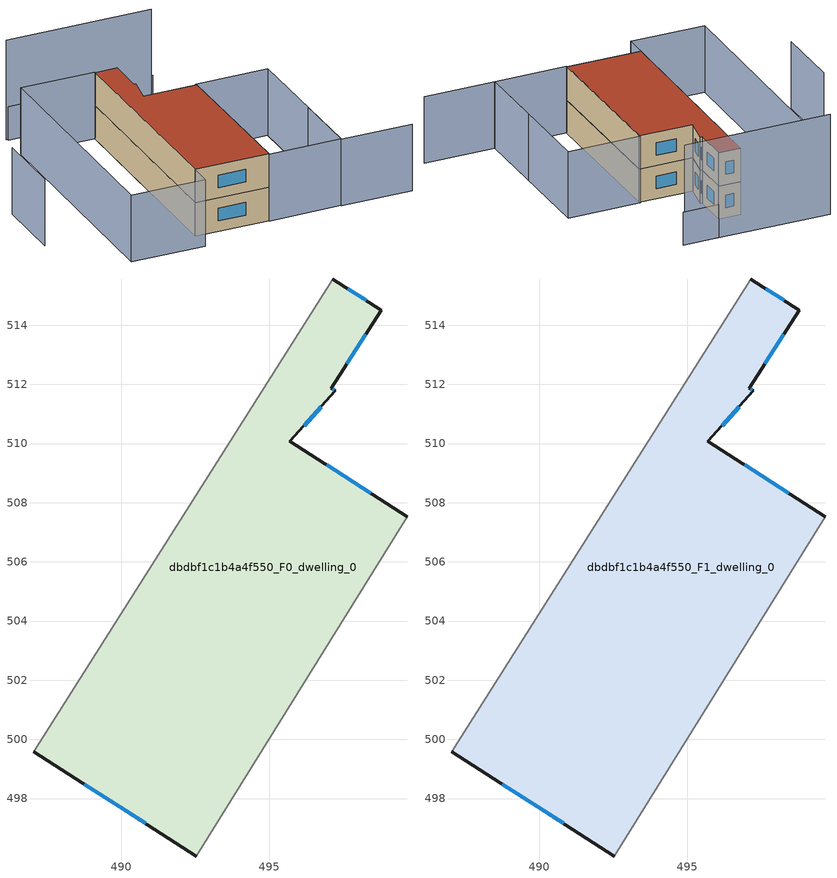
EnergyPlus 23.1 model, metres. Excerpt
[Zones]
dbdbf1c1b4a4f550_F0_dwelling_0
 floor ground (EU_floor_Construction): 498.78,514.51 497.09,511.88 497.24,511.78 495.69,510.08 499.67,507.53 492.53,496.06 487.03,499.59 497.15,515.56 z0
 wall outside (EU_wall_Construction): 499.67,507.53 495.69,510.08 497.24,511.78 497.09,511.88 498.78,514.51 497.15,515.56 / 487.03,499.59 492.53,496.06 z0:3
 wall adiabatic (EU_wall_Construction): 492.53,496.06 499.67,507.53 / 497.15,515.56 487.03,499.59 z0:3
 window (EU_Window_Construction): 496.17,510.61 496.76,511.25 / 498.43,508.32 496.93,509.28 / 488.74,498.49 490.82,497.16 / 498.27,514.84 497.65,515.23 / 497.62,512.7 498.25,513.69 / 497.19,511.81 497.14,511.85 z0.93:2.07
dbdbf1c1b4a4f550_F1_dwelling_0
 floor to dbdbf1c1b4a4f550_F0_dwelling_0 (EU_floor_Construction): 498.78,514.51 497.09,511.88 497.24,511.78 495.69,510.08 499.67,507.53 492.53,496.06 487.03,499.59 497.15,515.56 z3
 wall outside (EU_wall_Construction): 499.67,507.53 495.69,510.08 497.24,511.78 497.09,511.88 498.78,514.51 497.15,515.56 / 487.03,499.59 492.53,496.06 z3:6
 wall adiabatic (EU_wall_Construction): 492.53,496.06 499.67,507.53 / 497.15,515.56 487.03,499.59 z3:6
 window (EU_Window_Construction): 496.17,510.61 496.76,511.25 / 498.43,508.32 496.93,509.28 / 488.74,498.49 490.82,497.16 / 498.27,514.84 497.65,515.23 / 497.62,512.7 498.25,513.69 / 497.19,511.81 497.14,511.85 z3.93:5.07
 roof outside (EU_roof_Construction): 492.53,496.06 499.67,507.53 495.69,510.08 497.24,511.78 497.09,511.88 498.78,514.51 497.15,515.56 487.03,499.59 z6
shading: 503.18,489.24 497.86,492.55 / 497.86,492.55 505.13,504.25 / 482.35,513.99 479.1,508.83 / 492.49,495.98 499.73,507.62 / 499.73,507.62 505.14,504.25 / 505.14,504.25 497.9,492.62 / 497.9,492.62 492.49,495.98 / 497.19,515.64 485.98,497.93 / 485.98,497.93 480.44,501.44 / 480.44,501.44 491.65,519.15 / 491.65,519.15 497.19,515.64 z0:6; 504.18,514.58 493.23,521.37 z0:3; 504.04,514.63 493.16,521.53 z0:9
[Building]
EU S2 Campaign: North Axis=0; Terrain=City; Solar Distribution=FullExterior
[Site:Location]
Montreal-Trudeau.Intl.AP: Latitude=45.4667; Longitude=-73.75; Time Zone=-5; Elevation=36
[SizingPeriod:WeatherFileDays]
AnnualSizingPeriod: Begin Month=1; Begin Day of Month=1; End Month=12; End Day of Month=31; Day of Week for Start Day=Monday; Use Weather File Daylight Saving Period=No; Use Weather File Rain and Snow Indicators=No
[MATERIAL]
EU_InternalMass_Material: Roughness=MediumRough; Thickness=0.1; Conductivity=1; Density=1800; Specific Heat=900; Thermal Absorptance=0.9; Solar Absorptance=0.7; Visible Absorptance=0.7
[MATERIAL:NOMASS] Roughness=MediumRough; Thermal Absorptance=0.9; Solar Absorptance=0.7; Visible Absorptance=0.7
Name | Thermal Resistance
EU_wall_NoMass; EU_floor_NoMass | 1.36485
EU_roof_NoMass | 2.55992
[WINDOWMATERIAL:SIMPLEGLAZINGSYSTEM]
EU_Window_SimpleGlazing: UFactor=3.92339; Solar Heat Gain Coefficient=0.8; Visible Transmittance=0.8
[CONSTRUCTION]
EU_wall_Construction: EU_wall_NoMass
EU_roof_Construction: EU_roof_NoMass
EU_floor_Construction: EU_floor_NoMass
EU_Window_Construction: EU_Window_SimpleGlazing
EU_InternalMass_Construction: EU_InternalMass_Material
[ZONE] Type=1; Multiplier=1; Ceiling Height=autocalculate; Volume=293.919; Floor Area=autocalculate; Part of Total Floor Area=Yes
dbdbf1c1b4a4f550_F0_dwelling_0; dbdbf1c1b4a4f550_F1_dwelling_0
[INTERNALMASS] Construction=EU_InternalMass_Construction; Surface Area=97.9732
Name | Zone or ZoneList
dbdbf1c1b4a4f550_F0_dwelling_0_EU_InternalMass | dbdbf1c1b4a4f550_F0_dwelling_0
dbdbf1c1b4a4f550_F1_dwelling_0_EU_InternalMass | dbdbf1c1b4a4f550_F1_dwelling_0
[OTHEREQUIPMENT] Fuel Type=Electricity; Design Level Calculation Method=Watts/Area; Power per Zone Floor Area=1; Fraction Latent=0; Fraction Radiant=0; Fraction Lost=0; Carbon Dioxide Generation Rate=0; EndUse Subcategory=EU_Step8_InternalGains
Name | Zone or ZoneList or Space or SpaceList | Schedule
EU_Step8_InternalGain_dbdbf1c1b4a4f550_F0_dwelling_0_f000 | dbdbf1c1b4a4f550_F0_dwelling_0 | EU_Step8_GainSchedule_dbdbf1c1b4a4f550_F0_dwelling_0_f000
EU_Step8_InternalGain_dbdbf1c1b4a4f550_F1_dwelling_0_f000 | dbdbf1c1b4a4f550_F1_dwelling_0 | EU_Step8_GainSchedule_dbdbf1c1b4a4f550_F1_dwelling_0_f000
[ZONEVENTILATION:DESIGNFLOWRATE] Schedule=EU_AlwaysOn; Design Flow Rate Calculation Method=AirChanges/Hour; Air Changes per Hour=0.860309; Ventilation Type=Natural; Fan Pressure Rise=0; Fan Total Efficiency=1; Constant Term Coefficient=1; Temperature Term Coefficient=0; Velocity Term Coefficient=0; Velocity Squared Term Coefficient=0; Minimum Indoor Temperature=-100; Maximum Indoor Temperature=100; Delta Temperature=-100; Minimum Outdoor Temperature=-100; Maximum Outdoor Temperature=100; Maximum Wind Speed=40
Name | Zone or ZoneList or Space or SpaceList
EU_ConstantAir_dbdbf1c1b4a4f550_F0_dwelling_0 | dbdbf1c1b4a4f550_F0_dwelling_0
EU_ConstantAir_dbdbf1c1b4a4f550_F1_dwelling_0 | dbdbf1c1b4a4f550_F1_dwelling_0
[HVACTEMPLATE:THERMOSTAT] Constant Heating Setpoint=20; Constant Cooling Setpoint=50
EU_HeatOnly_dbdbf1c1b4a4f550_F0_dwelling_0; EU_HeatOnly_dbdbf1c1b4a4f550_F1_dwelling_0
[HVACTEMPLATE:ZONE:IDEALLOADSAIRSYSTEM] System Availability Schedule=EU_AlwaysOn; Maximum Heating Supply Air Temperature=50; Minimum Cooling Supply Air Temperature=13; Maximum Heating Supply Air Humidity Ratio=0.0156; Minimum Cooling Supply Air Humidity Ratio=0.0077; Heating Limit=NoLimit; Cooling Limit=NoLimit; Heating Availability Schedule=EU_AlwaysOn; Cooling Availability Schedule=EU_CoolingOff; Dehumidification Control Type=ConstantSensibleHeatRatio; Cooling Sensible Heat Ratio=0.7; Dehumidification Setpoint=60; Humidification Control Type=None; Humidification Setpoint=30; Outdoor Air Method=None; Outdoor Air Flow Rate per Person=0.00944; Outdoor Air Flow Rate per Zone Floor Area=0; Outdoor Air Flow Rate per Zone=0; Demand Controlled Ventilation Type=None; Outdoor Air Economizer Type=NoEconomizer; Heat Recovery Type=None; Sensible Heat Recovery Effectiveness=0.7; Latent Heat Recovery Effectiveness=0.65
Name | Template Thermostat
dbdbf1c1b4a4f550_F0_dwelling_0 | EU_HeatOnly_dbdbf1c1b4a4f550_F0_dwelling_0
dbdbf1c1b4a4f550_F1_dwelling_0 | EU_HeatOnly_dbdbf1c1b4a4f550_F1_dwelling_0
[SIZING:ZONE] Zone Cooling Design Supply Air Temperature Input Method=SupplyAirTemperature; Zone Cooling Design Supply Air Temperature=13; Zone Heating Design Supply Air Temperature Input Method=SupplyAirTemperature; Zone Heating Design Supply Air Temperature=50; Zone Cooling Design Supply Air Humidity Ratio=0.008; Zone Heating Design Supply Air Humidity Ratio=0.008; Cooling Design Air Flow Method=DesignDay; Cooling Design Air Flow Rate=0; Cooling Minimum Air Flow per Zone Floor Area=0.000762; Cooling Minimum Air Flow=0; Cooling Minimum Air Flow Fraction=0.2; Heating Design Air Flow Method=DesignDay; Heating Design Air Flow Rate=0; Heating Maximum Air Flow per Zone Floor Area=0.002032; Heating Maximum Air Flow=0.141576; Heating Maximum Air Flow Fraction=0.3; Account for Dedicated Outdoor Air System=No; Dedicated Outdoor Air System Control Strategy=NeutralSupplyAir; Dedicated Outdoor Air Low Setpoint Temperature for Design=autosize; Dedicated Outdoor Air High Setpoint Temperature for Design=autosize; Zone Load Sizing Method=Sensible Load Only No Latent Load; Zone Latent Cooling Design Supply Air Humidity Ratio Input Method=HumidityRatioDifference; Zone Cooling Design Supply Air Humidity Ratio Difference=0.005; Zone Latent Heating Design Supply Air Humidity Ratio Input Method=HumidityRatioDifference; Zone Humidification Design Supply Air Humidity Ratio Difference=0.005
dbdbf1c1b4a4f550_F0_dwelling_0; dbdbf1c1b4a4f550_F1_dwelling_0
[SCHEDULE:CONSTANT]
Name | Hourly Value
EU_AlwaysOn | 1
EU_CoolingOff | 0
[SCHEDULE:FILE] Column Number=1; Rows to Skip at Top=0; Number of Hours of Data=8760; Column Separator=Comma; Interpolate to Timestep=No; Minutes per Item=60; Adjust Schedule for Daylight Savings=Yes
Name | File
EU_Step8_GainSchedule_dbdbf1c1b4a4f550_F0_dwelling_0_f000 | ../../schedules/dbdbf1c1b4a4f550/dbdbf1c1b4a4f550_F0_dwelling_0_f000_gain.csv
EU_Step8_GainSchedule_dbdbf1c1b4a4f550_F1_dwelling_0_f000 | ../../schedules/dbdbf1c1b4a4f550/dbdbf1c1b4a4f550_F1_dwelling_0_f000_gain.csv
